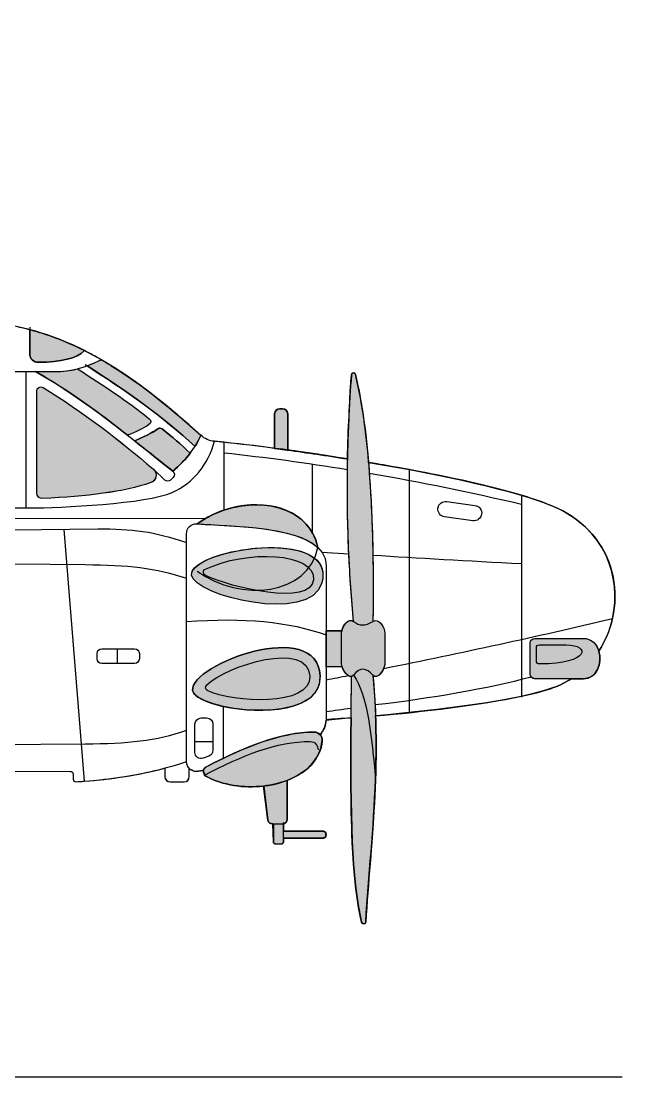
# Model space of a CAD drawing. Extents: x 65 to 351, y 42 to 244.
# Drawn here: x 162.96 to 183.95, y 191.51 to 227.94 of the extents above; entities that cross this region are included whole.
import ezdxf

# ---------------------------------------------------------------- set-up
doc = ezdxf.new("R2010")
doc.units = 0
doc.header["$MEASUREMENT"] = 0
doc.layers.add('4-VIEW', color=7, linetype='CONTINUOUS')
doc.layers.add('SOLIDS', color=7, linetype='CONTINUOUS')

msp = doc.modelspace()

# ---------------------------------------------------------------- hatches: boundary and pattern name
at = {"layer": 'SOLIDS'}
h = msp.add_hatch(color=255, dxfattribs=at)
edge = h.paths.add_edge_path()
edge.add_spline(control_points=[(163.261, 217.295), (163.261, 217.295), (163.261, 216.457), (163.261, 216.457), (163.261, 216.295), (163.394, 216.165), (163.556, 216.169), (164.324, 216.185), (164.901, 216.296), (165.148, 216.573), (164.708, 216.796), (164.254, 216.988), (163.786, 217.141), (163.613, 217.198), (163.438, 217.249), (163.261, 217.295)], knot_values=[0, 0, 0, 0, 1, 1, 1, 2, 2, 2, 3, 3, 3, 4, 4, 4, 5, 5, 5, 5], degree=3, periodic=1)
h = msp.add_hatch(color=255, dxfattribs=at)
edge = h.paths.add_edge_path()
edge.add_spline(control_points=[(165.239, 216.047), (166.637, 215.164), (167.839, 214.303), (168.969, 213.268), (169.047, 213.392), (169.114, 213.52), (169.17, 213.651), (168.207, 214.515), (167.184, 215.366), (166.077, 216.051), (165.963, 216.121), (165.848, 216.19), (165.732, 216.257), (165.556, 216.175), (165.396, 216.105), (165.239, 216.047)], knot_values=[0, 0, 0, 0, 1, 1, 1, 2, 2, 2, 3, 3, 3, 4, 4, 4, 5, 5, 5, 5], degree=3, periodic=1)
h = msp.add_hatch(color=255, dxfattribs=at)
edge = h.paths.add_edge_path()
edge.add_spline(control_points=[(163.462, 215.848), (164.66, 215.172), (165.651, 214.43), (166.638, 213.651), (166.919, 213.767), (167.173, 213.888), (167.378, 214.019), (167.452, 214.066), (167.457, 214.172), (167.388, 214.225), (166.595, 214.845), (165.816, 215.374), (164.91, 215.943), (164.664, 215.88), (164.408, 215.848), (164.098, 215.848), (164.098, 215.848), (163.462, 215.848), (163.462, 215.848)], knot_values=[0, 0, 0, 0, 1, 1, 1, 2, 2, 2, 3, 3, 3, 4, 4, 4, 5, 5, 5, 6, 6, 6, 6], degree=3, periodic=1)
h = msp.add_hatch(color=252, dxfattribs=at)
edge = h.paths.add_edge_path()
edge.add_spline(control_points=[(175.112, 207.23), (175.122, 208.057), (175.121, 208.816), (175.11, 209.515), (175.092, 210.592), (175.049, 211.527), (174.987, 212.348), (174.879, 213.776), (174.712, 214.86), (174.511, 215.753), (174.493, 215.834), (174.374, 215.825), (174.369, 215.742), (174.368, 215.741), (174.368, 215.741), (174.368, 215.74), (174.299, 214.673), (174.25, 213.588), (174.236, 212.473), (174.223, 211.528), (174.235, 210.561), (174.28, 209.565), (174.314, 208.805), (174.368, 208.027), (174.444, 207.23), (174.29, 207.36), (174.084, 207.115), (174.038, 206.898), (174.038, 206.898), (174.038, 206.896), (174.038, 206.896), (174.038, 206.896), (174.037, 206.896), (174.037, 206.896), (174.037, 206.896), (174.038, 206.896), (174.038, 206.896), (174.038, 206.896), (174.038, 206.897), (174.038, 206.897), (174.038, 206.897), (174.038, 206.897), (174.038, 206.897), (174.038, 206.897), (174.038, 206.898), (174.038, 206.898), (174.038, 206.898), (173.493, 206.898), (173.493, 206.898), (173.493, 206.898), (173.493, 206.763), (173.493, 206.763), (173.493, 206.763), (173.493, 205.664), (173.493, 205.664), (173.493, 205.664), (174.05, 205.664), (174.05, 205.664), (174.087, 205.546), (174.168, 205.422), (174.252, 205.36), (174.294, 205.329), (174.337, 205.314), (174.375, 205.322), (174.375, 205.322), (174.376, 205.322), (174.376, 205.322), (174.376, 205.322), (174.375, 205.321), (174.375, 205.321), (174.369, 204.825), (174.363, 204.354), (174.359, 203.906), (174.327, 200.454), (174.375, 198.387), (174.72, 196.846), (174.737, 196.765), (174.857, 196.775), (174.862, 196.857), (174.968, 198.517), (175.138, 200.122), (175.199, 201.789), (175.199, 201.791), (175.199, 201.794), (175.199, 201.796), (175.225, 202.505), (175.23, 203.225), (175.203, 203.966), (175.187, 204.427), (175.157, 204.895), (175.112, 205.37), (175.227, 205.24), (175.406, 205.414), (175.486, 205.605), (175.511, 205.667), (175.527, 205.729), (175.527, 205.785), (175.527, 205.785), (175.527, 206.815), (175.527, 206.815), (175.527, 207.043), (175.303, 207.355), (175.112, 207.23), (175.112, 207.23), (175.112, 207.23), (175.112, 207.23)], knot_values=[0, 0, 0, 0, 1, 1, 1, 2, 2, 2, 3, 3, 3, 4, 4, 4, 5, 5, 5, 6, 6, 6, 7, 7, 7, 8, 8, 8, 9, 9, 9, 10, 10, 10, 11, 11, 11, 12, 12, 12, 13, 13, 13, 14, 14, 14, 15, 15, 15, 16, 16, 16, 17, 17, 17, 18, 18, 18, 19, 19, 19, 20, 20, 20, 21, 21, 21, 22, 22, 22, 23, 23, 23, 24, 24, 24, 25, 25, 25, 26, 26, 26, 27, 27, 27, 28, 28, 28, 29, 29, 29, 30, 30, 30, 31, 31, 31, 32, 32, 32, 33, 33, 33, 34, 34, 34, 35, 35, 35, 35], degree=3, periodic=1)
edge = h.paths.add_edge_path()
edge.add_spline(control_points=[(173.095, 209.415), (172.082, 210.21), (168.788, 209.552), (168.847, 208.829), (168.905, 208.125), (172.961, 207.111), (173.349, 208.561), (173.452, 208.944), (173.341, 209.222), (173.095, 209.415), (173.095, 209.415), (173.095, 209.415), (173.095, 209.415)], knot_values=[0, 0, 0, 0, 1, 1, 1, 2, 2, 2, 3, 3, 3, 4, 4, 4, 4], degree=3, periodic=1)
edge = h.paths.add_edge_path()
edge.add_spline(control_points=[(171.717, 213.199), (171.717, 213.199), (171.717, 214.389), (171.717, 214.389), (171.717, 214.489), (171.798, 214.57), (171.897, 214.57), (171.897, 214.57), (171.988, 214.57), (171.988, 214.57), (172.087, 214.57), (172.169, 214.489), (172.169, 214.389), (172.169, 214.389), (172.169, 213.144), (172.169, 213.144), (172.838, 213.053), (173.501, 212.952), (174.225, 212.835), (173.517, 212.948), (172.821, 213.049), (172.169, 213.138), (172.169, 213.138), (172.161, 213.139), (172.161, 213.139), (172.161, 213.139), (172.154, 213.14), (172.154, 213.14), (172.154, 213.14), (171.752, 213.195), (171.752, 213.195), (171.752, 213.195), (171.745, 213.195), (171.745, 213.195), (171.745, 213.195), (171.731, 213.197), (171.731, 213.197), (171.731, 213.197), (171.724, 213.198), (171.724, 213.198), (171.724, 213.198), (171.717, 213.199), (171.717, 213.199), (171.717, 213.199), (171.717, 213.199), (171.717, 213.199)], knot_values=[0, 0, 0, 0, 1, 1, 1, 2, 2, 2, 3, 3, 3, 4, 4, 4, 5, 5, 5, 6, 6, 6, 7, 7, 7, 8, 8, 8, 9, 9, 9, 10, 10, 10, 11, 11, 11, 12, 12, 12, 13, 13, 13, 14, 14, 14, 15, 15, 15, 15], degree=3, periodic=1)
edge = h.paths.add_edge_path()
edge.add_spline(control_points=[(170.209, 213.383), (170.208, 213.383), (170.206, 213.383), (170.205, 213.383), (170.206, 213.383), (170.208, 213.383), (170.209, 213.383), (170.209, 213.383), (170.209, 213.383), (170.209, 213.383)], knot_values=[0, 0, 0, 0, 1, 1, 1, 2, 2, 2, 3, 3, 3, 3], degree=3, periodic=1)
edge = h.paths.add_edge_path()
edge.add_spline(control_points=[(169.32, 201.941), (169.32, 201.941), (169.345, 201.885), (169.345, 201.885), (169.929, 201.573), (170.658, 201.469), (171.334, 201.548), (171.621, 201.581), (171.898, 201.647), (172.15, 201.744), (172.816, 202), (173.311, 202.47), (173.358, 203.118), (173.364, 203.194), (173.337, 203.265), (173.29, 203.318), (173.241, 203.373), (173.17, 203.407), (173.089, 203.408), (172.107, 203.412), (171.04, 203.04), (169.938, 202.504), (169.742, 202.409), (169.545, 202.309), (169.347, 202.204), (169.297, 202.178), (169.266, 202.134), (169.255, 202.085), (169.255, 202.085), (169.32, 201.941), (169.32, 201.941), (169.32, 201.941), (169.32, 201.941), (169.32, 201.941)], knot_values=[0, 0, 0, 0, 1, 1, 1, 2, 2, 2, 3, 3, 3, 4, 4, 4, 5, 5, 5, 6, 6, 6, 7, 7, 7, 8, 8, 8, 9, 9, 9, 10, 10, 10, 11, 11, 11, 11], degree=3, periodic=1)
edge = h.paths.add_edge_path()
edge.add_spline(control_points=[(173.291, 205.35), (173.344, 204.107), (171.259, 204.007), (169.938, 204.295), (169.342, 204.425), (168.901, 204.635), (168.883, 204.853), (168.809, 205.752), (173.202, 207.38), (173.291, 205.35), (173.291, 205.35), (173.291, 205.35), (173.291, 205.35)], knot_values=[0, 0, 0, 0, 1, 1, 1, 2, 2, 2, 3, 3, 3, 4, 4, 4, 4], degree=3, periodic=1)
edge = h.paths.add_edge_path()
edge.add_spline(control_points=[(173.029, 210.279), (173.111, 210.13), (173.172, 209.964), (173.208, 209.78), (172.421, 210.508), (170.2, 210.52), (169.037, 210.595), (169.131, 210.662), (169.227, 210.724), (169.326, 210.781), (169.531, 210.9), (169.747, 210.996), (169.968, 211.07), (171.173, 211.475), (172.516, 211.215), (173.029, 210.279)], knot_values=[0, 0, 0, 0, 1, 1, 1, 2, 2, 2, 3, 3, 3, 4, 4, 4, 5, 5, 5, 5], degree=3, periodic=1)
h = msp.add_hatch(color=255, dxfattribs=at)
edge = h.paths.add_edge_path()
edge.add_spline(control_points=[(163.5, 215.176), (163.5, 215.176), (163.5, 211.664), (163.5, 211.664), (163.5, 211.55), (163.595, 211.46), (163.71, 211.466), (165.239, 211.551), (166.505, 211.685), (167.443, 212.018), (167.633, 212.085), (167.684, 212.326), (167.545, 212.464), (167.545, 212.464), (167.54, 212.468), (167.54, 212.468), (167.537, 212.471), (167.533, 212.475), (167.53, 212.478), (166.349, 213.499), (165.096, 214.454), (163.72, 215.299), (163.623, 215.358), (163.5, 215.289), (163.5, 215.176)], knot_values=[0, 0, 0, 0, 1, 1, 1, 2, 2, 2, 3, 3, 3, 4, 4, 4, 5, 5, 5, 6, 6, 6, 7, 7, 7, 8, 8, 8, 8], degree=3, periodic=1)
h = msp.add_hatch(color=255, dxfattribs=at)
edge = h.paths.add_edge_path()
edge.add_spline(control_points=[(167.688, 213.874), (167.472, 213.725), (167.193, 213.589), (166.88, 213.46), (167.312, 213.117), (167.747, 212.768), (168.201, 212.415), (168.436, 212.611), (168.638, 212.818), (168.805, 213.035), (168.45, 213.36), (168.209, 213.573), (167.839, 213.869), (167.795, 213.904), (167.735, 213.906), (167.688, 213.874)], knot_values=[0, 0, 0, 0, 1, 1, 1, 2, 2, 2, 3, 3, 3, 4, 4, 4, 5, 5, 5, 5], degree=3, periodic=1)
h = msp.add_hatch(color=252, dxfattribs=at)
edge = h.paths.add_edge_path()
edge.add_spline(control_points=[(180.706, 206.643), (180.617, 206.643), (180.544, 206.57), (180.544, 206.48), (180.544, 206.48), (180.544, 205.413), (180.544, 205.413), (180.544, 205.376), (180.555, 205.343), (180.576, 205.316), (180.605, 205.276), (180.653, 205.25), (180.706, 205.25), (180.706, 205.25), (181.96, 205.25), (181.96, 205.25), (181.96, 205.25), (182.159, 205.25), (182.159, 205.25), (182.217, 205.25), (182.289, 205.25), (182.379, 205.25), (182.856, 205.25), (183.034, 205.795), (182.914, 206.203), (182.843, 206.448), (182.664, 206.643), (182.379, 206.643), (182.379, 206.643), (180.706, 206.643), (180.706, 206.643)], knot_values=[0, 0, 0, 0, 1, 1, 1, 2, 2, 2, 3, 3, 3, 4, 4, 4, 5, 5, 5, 6, 6, 6, 7, 7, 7, 8, 8, 8, 9, 9, 9, 10, 10, 10, 10], degree=3, periodic=1)
h = msp.add_hatch(color=252, dxfattribs=at)
edge = h.paths.add_edge_path()
edge.add_spline(control_points=[(171.334, 201.548), (171.334, 201.548), (171.486, 200.372), (171.486, 200.372), (171.486, 200.371), (171.486, 200.37), (171.486, 200.369), (171.486, 200.368), (171.486, 200.367), (171.487, 200.366), (171.493, 200.324), (171.518, 200.288), (171.553, 200.266), (171.583, 200.251), (171.621, 200.246), (171.657, 200.245), (171.657, 200.245), (171.675, 199.621), (171.675, 199.621), (171.676, 199.581), (171.707, 199.548), (171.747, 199.548), (172.044, 199.548), (172.023, 199.519), (172.023, 199.753), (172.023, 199.753), (173.415, 199.753), (173.415, 199.753), (173.518, 199.753), (173.518, 199.987), (173.416, 199.987), (173.416, 199.987), (172.023, 199.987), (172.023, 199.987), (172.023, 199.987), (172.023, 200.246), (172.023, 200.246), (172.095, 200.255), (172.15, 200.316), (172.15, 200.389), (172.15, 200.389), (172.15, 201.744), (172.15, 201.744), (171.914, 201.654), (171.658, 201.59), (171.392, 201.555), (171.373, 201.552), (171.354, 201.55), (171.334, 201.548)], knot_values=[0, 0, 0, 0, 1, 1, 1, 2, 2, 2, 3, 3, 3, 4, 4, 4, 5, 5, 5, 6, 6, 6, 7, 7, 7, 8, 8, 8, 9, 9, 9, 10, 10, 10, 11, 11, 11, 12, 12, 12, 13, 13, 13, 14, 14, 14, 15, 15, 15, 16, 16, 16, 16], degree=3, periodic=1)

# ---------------------------------------------------------------- linework, layer by layer
at = {"layer": '4-VIEW', "color": 7}
for points in [[(163.128, 215.848), (163.128, 211.147)], [(169.968, 213.409), (169.968, 211.063)], [(173.029, 210.28), (173.029, 212.654)], [(176.368, 212.467), (176.368, 204.114)], [(180.241, 211.582), (180.241, 204.613)], [(134.855, 210.797), (169.326, 210.782)], [(164.436, 210.406), (165.139, 201.715)], [(173.347, 209.622), (174.28, 209.565)], [(174.038, 206.898), (173.493, 206.898)], [(166.282, 206.285), (166.282, 205.78)], [(174.05, 205.664), (173.493, 205.664)], [(169.938, 204.296), (169.938, 202.484)], [(168.964, 203.088), (169.584, 203.088)], [(77.783, 191.512), (183.724, 191.512)]]:
    msp.add_lwpolyline(points, dxfattribs=at)
for points, knots in [([(174.224, 212.835), (172.469, 213.114), (170.793, 213.328), (169.642, 213.443), (169.459, 213.461), (169.307, 213.528), (169.17, 213.651), (167.034, 215.567), (164.611, 217.408), (161.648, 217.538), (152, 217.959), (141.487, 217.977), (129.926, 217.507), (129.706, 217.499), (129.521, 217.395), (129.398, 217.212), (128.65, 216.096), (127.726, 215.173), (126.655, 214.412), (125.76, 213.776), (123.656, 213.793), (122.755, 214.385), (122.06, 214.841), (121.477, 215.367), (120.983, 215.93), (120.82, 216.117), (120.604, 216.213), (120.355, 216.206), (120.355, 216.206), (99.791, 215.698), (99.791, 215.698), (98.618, 215.669), (97.597, 216.097), (96.796, 216.954), (96.796, 216.954), (90.009, 224.212), (90.009, 224.212), (89.42, 224.842), (88.799, 225.327), (88.156, 225.671)], [0, 0, 0, 0, 1, 1, 1, 2, 2, 2, 3, 3, 3, 4, 4, 4, 5, 5, 5, 6, 6, 6, 7, 7, 7, 8, 8, 8, 9, 9, 9, 10, 10, 10, 11, 11, 11, 12, 12, 12, 13, 13, 13, 13]), ([(163.261, 217.379), (163.261, 217.379), (163.261, 216.457), (163.261, 216.457), (163.261, 216.295), (163.394, 216.165), (163.556, 216.169), (164.324, 216.185), (164.901, 216.297), (165.148, 216.573)], [0, 0, 0, 0, 1, 1, 1, 2, 2, 2, 3, 3, 3, 3]), ([(162.317, 215.848), (162.317, 215.848), (164.098, 215.848), (164.098, 215.848), (164.745, 215.848), (165.161, 215.991), (165.732, 216.257)], [0, 0, 0, 0, 1, 1, 1, 2, 2, 2, 2]), ([(163.462, 215.848), (165.282, 214.822), (166.622, 213.642), (168.201, 212.415), (168.27, 212.361), (168.276, 212.259), (168.214, 212.198), (168.214, 212.198), (168.121, 212.106), (168.121, 212.106), (168.066, 212.052), (167.976, 212.051), (167.92, 212.105), (167.92, 212.105), (167.54, 212.468), (167.54, 212.468)], [0, 0, 0, 0, 1, 1, 1, 2, 2, 2, 3, 3, 3, 4, 4, 4, 5, 5, 5, 5]), ([(164.91, 215.943), (165.816, 215.374), (166.595, 214.845), (167.388, 214.225), (167.457, 214.172), (167.451, 214.067), (167.378, 214.019), (167.173, 213.888), (166.919, 213.767), (166.638, 213.651)], [0, 0, 0, 0, 1, 1, 1, 2, 2, 2, 3, 3, 3, 3]), ([(174.444, 207.23), (174.15, 210.308), (174.196, 213.083), (174.368, 215.742), (174.374, 215.825), (174.493, 215.834), (174.511, 215.753), (174.901, 214.013), (175.167, 211.552), (175.112, 207.23)], [0, 0, 0, 0, 1, 1, 1, 2, 2, 2, 3, 3, 3, 3]), ([(167.529, 212.478), (166.349, 213.499), (165.096, 214.454), (163.72, 215.299), (163.623, 215.358), (163.5, 215.289), (163.5, 215.176), (163.5, 215.176), (163.5, 211.664), (163.5, 211.664), (163.5, 211.55), (163.595, 211.46), (163.709, 211.466), (165.239, 211.551), (166.505, 211.686), (167.443, 212.018), (167.639, 212.088), (167.687, 212.342), (167.529, 212.478), (167.529, 212.478), (167.529, 212.478), (167.529, 212.478)], [0, 0, 0, 0, 1, 1, 1, 2, 2, 2, 3, 3, 3, 4, 4, 4, 5, 5, 5, 6, 6, 6, 7, 7, 7, 7]), ([(171.717, 213.199), (171.717, 213.199), (171.717, 214.39), (171.717, 214.39), (171.717, 214.489), (171.798, 214.57), (171.897, 214.57), (171.897, 214.57), (171.988, 214.57), (171.988, 214.57), (172.087, 214.57), (172.168, 214.489), (172.168, 214.39), (172.168, 214.39), (172.168, 213.138), (172.168, 213.138)], [0, 0, 0, 0, 1, 1, 1, 2, 2, 2, 3, 3, 3, 4, 4, 4, 5, 5, 5, 5]), ([(168.805, 213.035), (168.449, 213.36), (168.209, 213.573), (167.839, 213.869), (167.794, 213.904), (167.735, 213.906), (167.688, 213.874), (167.472, 213.726), (167.193, 213.589), (166.879, 213.46)], [0, 0, 0, 0, 1, 1, 1, 2, 2, 2, 3, 3, 3, 3]), ([(158.529, 211.147), (158.529, 211.147), (163.292, 211.147), (163.292, 211.147), (164.284, 211.147), (167.313, 211.288), (168.183, 211.681), (168.9, 212.006), (169.424, 212.638), (169.642, 213.443)], [0, 0, 0, 0, 1, 1, 1, 2, 2, 2, 3, 3, 3, 3]), ([(174.963, 212.715), (177.484, 212.293), (180.042, 211.751), (181.354, 211.193), (183.594, 210.239), (183.953, 207.799), (182.914, 206.203)], [0, 0, 0, 0, 1, 1, 1, 2, 2, 2, 2]), ([(177.589, 210.834), (177.589, 210.834), (178.564, 210.702), (178.564, 210.702), (178.711, 210.682), (178.847, 210.785), (178.866, 210.932), (178.866, 210.932), (178.866, 210.932), (178.866, 210.932), (178.886, 211.078), (178.783, 211.214), (178.637, 211.234), (178.637, 211.234), (177.662, 211.367), (177.662, 211.367), (177.515, 211.387), (177.379, 211.283), (177.359, 211.137), (177.359, 211.137), (177.359, 211.137), (177.359, 211.137), (177.339, 210.99), (177.443, 210.854), (177.589, 210.834), (177.589, 210.834), (177.589, 210.834), (177.589, 210.834)], [0, 0, 0, 0, 1, 1, 1, 2, 2, 2, 3, 3, 3, 4, 4, 4, 5, 5, 5, 6, 6, 6, 7, 7, 7, 8, 8, 8, 9, 9, 9, 9]), ([(169.255, 202.085), (169.191, 202.076), (169.13, 202.066), (169.07, 202.057), (168.861, 202.023), (168.672, 202.182), (168.672, 202.395), (168.672, 202.395), (168.672, 210.253), (168.672, 210.253), (168.672, 210.453), (168.838, 210.608), (169.037, 210.595), (170.466, 210.502), (173.493, 210.507), (173.493, 209.158), (173.493, 209.158), (173.493, 203.837), (173.493, 203.837), (173.493, 203.642), (173.419, 203.47), (173.29, 203.318)], [0, 0, 0, 0, 1, 1, 1, 2, 2, 2, 3, 3, 3, 4, 4, 4, 5, 5, 5, 6, 6, 6, 7, 7, 7, 7]), ([(153.95, 210.284), (153.95, 210.284), (165.61, 210.42), (165.61, 210.42), (166.774, 210.433), (167.575, 210.332), (168.672, 209.948)], [0, 0, 0, 0, 1, 1, 1, 2, 2, 2, 2]), ([(168.847, 208.829), (168.905, 208.125), (172.96, 207.111), (173.349, 208.561), (173.876, 210.524), (168.773, 209.728), (168.847, 208.829), (168.847, 208.829), (168.847, 208.829), (168.847, 208.829)], [0, 0, 0, 0, 1, 1, 1, 2, 2, 2, 3, 3, 3, 3]), ([(169.334, 208.81), (170.194, 208.409), (172.976, 207.719), (173.056, 208.669), (173.136, 209.62), (170.731, 209.716), (169.3, 209.016), (169.22, 208.977), (169.253, 208.848), (169.334, 208.81), (169.334, 208.81), (169.334, 208.81), (169.334, 208.81)], [0, 0, 0, 0, 1, 1, 1, 2, 2, 2, 3, 3, 3, 4, 4, 4, 4]), ([(157.885, 209.256), (157.885, 209.256), (165.17, 209.187), (165.17, 209.187), (166.625, 209.177), (167.633, 209.085), (168.672, 208.716)], [0, 0, 0, 0, 1, 1, 1, 2, 2, 2, 2]), ([(168.883, 204.854), (168.942, 204.149), (173.369, 203.547), (173.29, 205.35), (173.202, 207.38), (168.809, 205.752), (168.883, 204.854), (168.883, 204.854), (168.883, 204.854), (168.883, 204.854)], [0, 0, 0, 0, 1, 1, 1, 2, 2, 2, 3, 3, 3, 3]), ([(174.444, 205.37), (174.666, 205.677), (174.889, 205.621), (175.112, 205.37), (175.263, 205.198), (175.526, 205.556), (175.526, 205.785), (175.526, 205.785), (175.526, 206.815), (175.526, 206.815), (175.526, 207.044), (175.302, 207.355), (175.112, 207.23), (174.864, 207.067), (174.64, 207.062), (174.444, 207.23), (174.27, 207.378), (174.029, 207.044), (174.029, 206.815), (174.029, 206.815), (174.029, 205.785), (174.029, 205.785), (174.029, 205.556), (174.31, 205.185), (174.444, 205.37), (174.444, 205.37), (174.444, 205.37), (174.444, 205.37)], [0, 0, 0, 0, 1, 1, 1, 2, 2, 2, 3, 3, 3, 4, 4, 4, 5, 5, 5, 6, 6, 6, 7, 7, 7, 8, 8, 8, 9, 9, 9, 9]), ([(169.406, 204.835), (170.267, 204.433), (172.977, 204.264), (172.93, 205.334), (172.876, 206.588), (170.073, 205.712), (169.372, 205.04), (169.308, 204.979), (169.325, 204.873), (169.406, 204.835), (169.406, 204.835), (169.406, 204.835), (169.406, 204.835)], [0, 0, 0, 0, 1, 1, 1, 2, 2, 2, 3, 3, 3, 4, 4, 4, 4]), ([(180.706, 205.25), (180.706, 205.25), (182.379, 205.25), (182.379, 205.25), (183.141, 205.25), (183.141, 206.643), (182.379, 206.643), (182.379, 206.643), (180.706, 206.643), (180.706, 206.643), (180.617, 206.643), (180.543, 206.57), (180.543, 206.481), (180.543, 206.481), (180.543, 205.413), (180.543, 205.413), (180.543, 205.323), (180.617, 205.25), (180.706, 205.25), (180.706, 205.25), (180.706, 205.25), (180.706, 205.25)], [0, 0, 0, 0, 1, 1, 1, 2, 2, 2, 3, 3, 3, 4, 4, 4, 5, 5, 5, 6, 6, 6, 7, 7, 7, 7]), ([(165.747, 205.78), (165.747, 205.78), (166.882, 205.78), (166.882, 205.78), (166.972, 205.78), (167.045, 205.853), (167.045, 205.942), (167.045, 205.942), (167.045, 206.123), (167.045, 206.123), (167.045, 206.212), (166.972, 206.285), (166.882, 206.285), (166.882, 206.285), (165.747, 206.285), (165.747, 206.285), (165.658, 206.285), (165.585, 206.212), (165.585, 206.123), (165.585, 206.123), (165.585, 205.942), (165.585, 205.942), (165.585, 205.853), (165.658, 205.78), (165.747, 205.78), (165.747, 205.78), (165.747, 205.78), (165.747, 205.78)], [0, 0, 0, 0, 1, 1, 1, 2, 2, 2, 3, 3, 3, 4, 4, 4, 5, 5, 5, 6, 6, 6, 7, 7, 7, 8, 8, 8, 9, 9, 9, 9]), ([(180.861, 205.763), (182.621, 205.763), (182.623, 206.419), (181.784, 206.419), (181.784, 206.419), (180.861, 206.419), (180.861, 206.419), (180.804, 206.419), (180.758, 206.378), (180.758, 206.328), (180.758, 206.328), (180.758, 205.854), (180.758, 205.854), (180.758, 205.804), (180.804, 205.763), (180.861, 205.763), (180.861, 205.763), (180.861, 205.763), (180.861, 205.763)], [0, 0, 0, 0, 1, 1, 1, 2, 2, 2, 3, 3, 3, 4, 4, 4, 5, 5, 5, 6, 6, 6, 6]), ([(175.112, 205.37), (175.405, 202.291), (175.035, 199.517), (174.862, 196.857), (174.857, 196.775), (174.737, 196.766), (174.719, 196.846), (174.33, 198.587), (174.32, 201), (174.375, 205.321)], [0, 0, 0, 0, 1, 1, 1, 2, 2, 2, 3, 3, 3, 3]), ([(181.96, 205.25), (181.773, 205.13), (181.57, 205.027), (181.351, 204.945), (180.15, 204.496), (177.307, 204.161), (175.211, 203.973)], [0, 0, 0, 0, 1, 1, 1, 2, 2, 2, 2]), ([(169.255, 202.508), (169.255, 202.508), (169.442, 202.577), (169.442, 202.577), (169.529, 202.609), (169.584, 202.688), (169.584, 202.781), (169.584, 202.781), (169.584, 203.682), (169.584, 203.682), (169.584, 203.801), (169.486, 203.898), (169.367, 203.898), (169.367, 203.898), (169.18, 203.898), (169.18, 203.898), (169.061, 203.898), (168.964, 203.801), (168.964, 203.682), (168.964, 203.682), (168.964, 202.711), (168.964, 202.711), (168.964, 202.638), (168.997, 202.576), (169.057, 202.534), (169.116, 202.492), (169.187, 202.483), (169.255, 202.508), (169.255, 202.508), (169.255, 202.508), (169.255, 202.508)], [0, 0, 0, 0, 1, 1, 1, 2, 2, 2, 3, 3, 3, 4, 4, 4, 5, 5, 5, 6, 6, 6, 7, 7, 7, 8, 8, 8, 9, 9, 9, 10, 10, 10, 10]), ([(155.938, 202.935), (155.938, 202.935), (165.17, 203.004), (165.17, 203.004), (166.625, 203.015), (167.633, 203.106), (168.672, 203.476)], [0, 0, 0, 0, 1, 1, 1, 2, 2, 2, 2]), ([(169.346, 202.204), (170.658, 202.896), (171.932, 203.413), (173.089, 203.408), (173.247, 203.407), (173.369, 203.275), (173.358, 203.118), (173.252, 201.646), (170.828, 201.091), (169.345, 201.885), (169.218, 201.953), (169.219, 202.137), (169.346, 202.204), (169.346, 202.204), (169.346, 202.204), (169.346, 202.204)], [0, 0, 0, 0, 1, 1, 1, 2, 2, 2, 3, 3, 3, 4, 4, 4, 5, 5, 5, 5]), ([(169.293, 201.927), (170.574, 202.595), (171.816, 203.089), (172.947, 203.085), (173.105, 203.084), (173.228, 202.952), (173.216, 202.795)], [0, 0, 0, 0, 1, 1, 1, 2, 2, 2, 2]), ([(155.863, 201.878), (155.863, 201.878), (156.888, 201.878), (156.888, 201.878), (156.93, 201.878), (156.964, 201.905), (156.975, 201.945), (156.975, 201.945), (156.996, 202.021), (156.996, 202.021), (157.006, 202.061), (157.042, 202.088), (157.083, 202.088), (157.083, 202.088), (160.745, 202.071), (160.745, 202.071), (160.805, 202.071), (160.854, 202.119), (160.854, 202.18), (160.854, 202.18), (160.853, 202.417), (160.853, 202.417), (160.853, 202.477), (160.901, 202.525), (160.962, 202.525), (160.962, 202.525), (161.921, 202.521), (161.921, 202.521), (161.98, 202.521), (162.028, 202.473), (162.028, 202.414), (162.028, 202.414), (162.029, 202.173), (162.029, 202.173), (162.03, 202.113), (162.078, 202.065), (162.137, 202.065), (162.137, 202.065), (164.67, 202.053), (164.67, 202.053), (164.72, 202.053), (164.76, 202.012), (164.76, 201.962), (164.76, 201.962), (164.759, 201.787), (164.759, 201.787), (164.759, 201.734), (164.802, 201.693), (164.855, 201.696), (166.13, 201.772), (167.475, 201.979), (168.672, 202.395)], [0, 0, 0, 0, 1, 1, 1, 2, 2, 2, 3, 3, 3, 4, 4, 4, 5, 5, 5, 6, 6, 6, 7, 7, 7, 8, 8, 8, 9, 9, 9, 10, 10, 10, 11, 11, 11, 12, 12, 12, 13, 13, 13, 14, 14, 14, 15, 15, 15, 16, 16, 16, 17, 17, 17, 17]), ([(167.925, 202.166), (167.925, 202.166), (167.925, 201.873), (167.925, 201.873), (167.925, 201.773), (168.006, 201.692), (168.106, 201.692), (168.106, 201.692), (168.591, 201.692), (168.591, 201.692), (168.69, 201.692), (168.771, 201.773), (168.771, 201.873), (168.771, 201.873), (168.771, 202.177), (168.771, 202.177)], [0, 0, 0, 0, 1, 1, 1, 2, 2, 2, 3, 3, 3, 4, 4, 4, 5, 5, 5, 5]), ([(171.341, 201.549), (171.341, 201.549), (171.485, 200.372), (171.485, 200.372), (171.494, 200.299), (171.556, 200.245), (171.629, 200.245), (171.629, 200.245), (172.005, 200.245), (172.005, 200.245), (172.085, 200.245), (172.15, 200.31), (172.15, 200.389), (172.15, 200.389), (172.15, 201.722), (172.15, 201.722)], [0, 0, 0, 0, 1, 1, 1, 2, 2, 2, 3, 3, 3, 4, 4, 4, 5, 5, 5, 5]), ([(171.675, 200.245), (171.675, 200.245), (171.675, 199.621), (171.675, 199.621), (171.675, 199.581), (171.707, 199.549), (171.747, 199.549), (171.747, 199.549), (171.951, 199.549), (171.951, 199.549), (171.991, 199.549), (172.023, 199.581), (172.023, 199.621), (172.023, 199.621), (172.023, 200.293), (172.023, 200.293)], [0, 0, 0, 0, 1, 1, 1, 2, 2, 2, 3, 3, 3, 4, 4, 4, 5, 5, 5, 5]), ([(172.023, 199.987), (172.023, 199.987), (173.415, 199.987), (173.415, 199.987), (173.455, 199.987), (173.488, 199.955), (173.488, 199.915), (173.488, 199.915), (173.488, 199.826), (173.488, 199.826), (173.488, 199.786), (173.455, 199.754), (173.415, 199.754), (173.415, 199.754), (172.023, 199.754), (172.023, 199.754)], [0, 0, 0, 0, 1, 1, 1, 2, 2, 2, 3, 3, 3, 4, 4, 4, 5, 5, 5, 5])]:
    msp.add_open_spline(points, degree=3, knots=knots, dxfattribs=at)
for points in [[(165.169, 216.091), (166.597, 215.192), (167.82, 214.32), (168.969, 213.269)], [(168.201, 212.415), (168.648, 212.789), (168.978, 213.199), (169.17, 213.651)], [(169.968, 213.048), (171.411, 212.893), (172.833, 212.7), (174.236, 212.473)], [(174.987, 212.348), (176.768, 212.042), (178.518, 211.682), (180.241, 211.274)], [(169.037, 210.595), (170.554, 211.688), (172.886, 211.428), (173.208, 209.78)], [(169.037, 208.965), (170.554, 207.872), (172.886, 208.132), (173.208, 209.78)], [(175.11, 209.515), (176.63, 209.423), (178.406, 209.318), (180.241, 209.223)], [(168.672, 207.221), (170.638, 207.375), (172.239, 207.218), (173.493, 206.763)], [(175.486, 205.606), (178.174, 206.146), (180.757, 206.707), (183.385, 207.324)], [(173.493, 205.212), (173.748, 205.262), (174.003, 205.311), (174.258, 205.361)], [(174.444, 205.37), (174.926, 204.669), (175.076, 203.257), (175.199, 201.789)], [(175.193, 204.358), (177.094, 204.574), (179.091, 204.928), (180.576, 205.316)], [(173.493, 204.12), (173.776, 204.157), (174.065, 204.196), (174.357, 204.237)], [(174.349, 203.9), (174.024, 203.874), (173.735, 203.854), (173.493, 203.837)]]:
    msp.add_open_spline(points, degree=3, dxfattribs=at)
at = {"layer": 'SOLIDS'}
for points, knots in [([(122.049, 219.231), (123.462, 220.879), (126.416, 220.877), (127.831, 219.231), (127.899, 219.152), (127.963, 219.069), (128.024, 218.983), (128.024, 218.983), (127.932, 218.983), (127.932, 218.983), (127.905, 218.983), (127.881, 218.969), (127.868, 218.945), (127.855, 218.92), (127.857, 218.893), (127.872, 218.87), (128.267, 218.291), (128.462, 217.587), (128.462, 216.827), (128.462, 216.827), (128.459, 216.462), (128.459, 216.462), (128.584, 216.621), (128.703, 216.789), (128.818, 216.967), (128.937, 217.151), (129.216, 217.253), (129.435, 217.262), (129.557, 217.414), (129.727, 217.499), (129.926, 217.507), (129.974, 217.509), (130.022, 217.511), (130.07, 217.513), (139.005, 217.873), (147.313, 217.942), (155.079, 217.758), (155.079, 217.758), (155.148, 226.702), (155.148, 226.702), (155.149, 226.812), (155.311, 226.824), (155.327, 226.715), (155.64, 224.639), (155.9, 221.171), (156.146, 217.731), (156.273, 217.727), (156.399, 217.724), (156.526, 217.721), (157.417, 217.696), (158.301, 217.667), (159.178, 217.636), (159.264, 217.633), (159.35, 217.629), (159.437, 217.626), (160.179, 217.599), (160.916, 217.569), (161.648, 217.537), (162.039, 217.52), (162.421, 217.474), (162.795, 217.4), (162.952, 217.37), (163.107, 217.334), (163.261, 217.295), (163.917, 217.125), (164.545, 216.878), (165.148, 216.573), (165.345, 216.474), (165.54, 216.368), (165.732, 216.257), (166.97, 215.542), (168.106, 214.606), (169.17, 213.651), (169.307, 213.528), (169.459, 213.461), (169.642, 213.442), (169.746, 213.432), (169.855, 213.421), (169.968, 213.409), (169.968, 213.409), (170.209, 213.383), (170.209, 213.383), (171.652, 213.227), (172.822, 213.062), (174.225, 212.835), (174.239, 213.952), (174.299, 214.675), (174.369, 215.742), (174.374, 215.825), (174.493, 215.834), (174.511, 215.753), (174.712, 214.86), (174.855, 214.143), (174.964, 212.715), (175.426, 212.635), (175.522, 212.625), (175.98, 212.538), (175.98, 212.538), (176.368, 212.467), (176.368, 212.467), (177.81, 212.199), (179.184, 211.897), (180.241, 211.582), (180.67, 211.454), (181.046, 211.324), (181.354, 211.193), (183.113, 210.443), (183.712, 208.777), (183.385, 207.324), (183.296, 206.927), (183.137, 206.546), (182.915, 206.203), (183.034, 205.795), (182.856, 205.25), (182.379, 205.25), (182.379, 205.25), (181.96, 205.25), (181.96, 205.25), (181.773, 205.13), (181.57, 205.027), (181.351, 204.945), (181.068, 204.839), (180.686, 204.738), (180.241, 204.644), (178.833, 204.345), (176.791, 204.11), (175.203, 203.966), (175.23, 203.224), (175.225, 202.499), (175.2, 201.789), (175.139, 200.077), (174.965, 198.446), (174.862, 196.857), (174.857, 196.775), (174.737, 196.765), (174.72, 196.846), (174.375, 198.387), (174.327, 200.454), (174.359, 203.906), (174.097, 203.883), (173.738, 203.847), (173.493, 203.826), (173.49, 203.636), (173.417, 203.467), (173.29, 203.318), (173.337, 203.265), (173.364, 203.194), (173.358, 203.118), (173.311, 202.47), (172.816, 202), (172.15, 201.744), (172.15, 201.744), (172.15, 200.389), (172.15, 200.389), (172.15, 200.316), (172.095, 200.255), (172.023, 200.246), (172.023, 200.246), (172.023, 199.987), (172.023, 199.987), (172.023, 199.987), (173.416, 199.987), (173.416, 199.987), (173.455, 199.987), (173.488, 199.955), (173.488, 199.915), (173.488, 199.915), (173.488, 199.826), (173.488, 199.826), (173.488, 199.786), (173.455, 199.753), (173.415, 199.753), (173.415, 199.753), (172.023, 199.753), (172.023, 199.753), (172.023, 199.753), (172.023, 199.621), (172.023, 199.621), (172.023, 199.581), (171.991, 199.548), (171.951, 199.548), (171.951, 199.548), (171.747, 199.548), (171.747, 199.548), (171.707, 199.548), (171.675, 199.581), (171.675, 199.621), (171.675, 199.621), (171.675, 200.245), (171.675, 200.245), (171.675, 200.245), (171.629, 200.245), (171.629, 200.245), (171.556, 200.245), (171.494, 200.299), (171.486, 200.372), (171.486, 200.372), (171.334, 201.548), (171.334, 201.548), (170.658, 201.469), (169.929, 201.573), (169.345, 201.885), (169.325, 201.896), (169.307, 201.91), (169.293, 201.927), (169.255, 201.971), (169.243, 202.031), (169.255, 202.085), (169.255, 202.085), (169.071, 202.057), (169.071, 202.057), (168.955, 202.038), (168.846, 202.078), (168.771, 202.153), (168.771, 202.153), (168.771, 201.872), (168.771, 201.872), (168.771, 201.773), (168.69, 201.692), (168.591, 201.692), (168.591, 201.692), (168.106, 201.692), (168.106, 201.692), (168.006, 201.692), (167.925, 201.773), (167.925, 201.872), (167.925, 201.872), (167.925, 202.166), (167.925, 202.166), (167.023, 201.924), (166.067, 201.784), (165.139, 201.715), (165.044, 201.708), (164.949, 201.702), (164.855, 201.696), (164.803, 201.693), (164.759, 201.734), (164.759, 201.787), (164.759, 201.787), (164.76, 201.962), (164.76, 201.962), (164.76, 202.012), (164.72, 202.052), (164.67, 202.053), (164.67, 202.053), (162.137, 202.065), (162.137, 202.065), (162.078, 202.065), (162.03, 202.113), (162.03, 202.173), (162.03, 202.173), (162.028, 202.414), (162.028, 202.414), (162.028, 202.473), (161.98, 202.521), (161.921, 202.521), (161.921, 202.521), (160.962, 202.525), (160.962, 202.525), (160.901, 202.525), (160.853, 202.477), (160.853, 202.417), (160.853, 202.417), (160.854, 202.18), (160.854, 202.18), (160.854, 202.119), (160.805, 202.071), (160.745, 202.071), (160.745, 202.071), (158.53, 202.082), (158.53, 202.082), (158.53, 202.082), (158.577, 201.443), (158.577, 201.443), (158.577, 201.443), (158.621, 201.444), (158.621, 201.444), (158.689, 201.446), (158.746, 201.393), (158.749, 201.325), (158.749, 201.325), (158.752, 201.229), (158.752, 201.229), (158.754, 201.161), (158.701, 201.104), (158.633, 201.101), (158.633, 201.101), (158.602, 201.1), (158.602, 201.1), (158.602, 201.1), (158.674, 200.139), (158.674, 200.139), (158.674, 200.139), (158.739, 200.141), (158.739, 200.141), (158.807, 200.143), (158.864, 200.09), (158.866, 200.022), (158.866, 200.022), (158.869, 199.925), (158.869, 199.925), (158.872, 199.858), (158.818, 199.801), (158.75, 199.798), (158.75, 199.798), (158.699, 199.797), (158.699, 199.797), (158.699, 199.797), (158.77, 198.838), (158.77, 198.838), (160.466, 198.755), (161.816, 197.353), (161.816, 195.637), (161.816, 193.866), (160.381, 192.432), (158.611, 192.432), (156.841, 192.432), (155.406, 193.866), (155.406, 195.637), (155.406, 195.957), (155.499, 196.404), (155.601, 196.742), (154.931, 197.093), (154.287, 197.452), (153.664, 197.824), (153.549, 197.892), (153.434, 197.962), (153.32, 198.032), (152.294, 198.659), (151.325, 199.321), (150.39, 200.035), (149.144, 200.986), (147.998, 202.006), (146.891, 203.097), (132.679, 203.096), (109.905, 204.419), (94.99, 205.75), (92.867, 205.939), (90.904, 206.129), (89.147, 206.315), (89.147, 206.315), (88.902, 206.069), (88.902, 206.069), (88.878, 206.046), (88.851, 206.031), (88.821, 206.025), (88.821, 206.025), (88.189, 205.357), (88.189, 205.357), (88.334, 205.161), (88.42, 204.918), (88.42, 204.655), (88.42, 204.005), (87.892, 203.477), (87.242, 203.477), (86.591, 203.477), (86.064, 204.005), (86.064, 204.655), (86.064, 205.306), (86.591, 205.833), (87.242, 205.833), (87.489, 205.833), (87.718, 205.757), (87.907, 205.628), (87.907, 205.628), (88.289, 206.03), (88.289, 206.03), (88.224, 206.051), (88.177, 206.112), (88.177, 206.184), (88.177, 206.184), (88.177, 206.419), (88.177, 206.419), (83.495, 206.933), (80.49, 207.414), (80.192, 207.778), (79.609, 207.809), (79.261, 207.854), (79.257, 207.911), (79.257, 207.912), (79.257, 207.913), (79.258, 207.914), (79.258, 207.914), (78.058, 207.876), (78.058, 207.876), (77.849, 207.869), (77.703, 208.078), (77.781, 208.272), (77.781, 208.272), (78.129, 209.136), (78.129, 209.136), (78.153, 209.195), (78.192, 209.242), (78.242, 209.273), (77.648, 212.656), (77.433, 215.701), (77.848, 218.287), (78.004, 219.26), (78.249, 220.168), (78.598, 221.004), (79.009, 221.995), (79.565, 222.886), (80.286, 223.666), (80.805, 224.227), (81.41, 224.732), (82.109, 225.175), (83.276, 225.915), (84.455, 226.302), (85.602, 226.313), (86.074, 226.317), (86.542, 226.258), (87.001, 226.133), (87.02, 226.142), (87.041, 226.147), (87.063, 226.147), (87.063, 226.147), (87.475, 226.147), (87.475, 226.147), (87.541, 226.147), (87.597, 226.19), (87.614, 226.254), (87.614, 226.254), (87.678, 226.491), (87.678, 226.491), (87.695, 226.555), (87.751, 226.598), (87.817, 226.598), (87.817, 226.598), (87.862, 226.598), (87.862, 226.598), (87.862, 226.598), (87.959, 227.734), (87.959, 227.734), (87.976, 227.944), (88.297, 227.926), (88.291, 227.716), (88.291, 227.716), (88.256, 226.542), (88.256, 226.542), (88.285, 226.505), (88.293, 226.461), (88.281, 226.417), (88.281, 226.417), (88.264, 226.354), (88.264, 226.354), (88.253, 226.309), (88.261, 226.266), (88.289, 226.229), (88.318, 226.192), (88.358, 226.172), (88.404, 226.172), (88.404, 226.172), (93.434, 226.172), (93.434, 226.172), (93.533, 226.172), (93.614, 226.091), (93.614, 225.992), (93.614, 225.992), (93.614, 225.955), (93.614, 225.955), (93.614, 225.856), (93.533, 225.775), (93.434, 225.775), (93.434, 225.775), (88.294, 225.775), (88.294, 225.775), (88.23, 225.775), (88.174, 225.733), (88.156, 225.671), (88.799, 225.327), (89.42, 224.842), (90.009, 224.212), (90.009, 224.212), (91.086, 223.061), (91.086, 223.061), (91.086, 223.061), (95.55, 218.287), (95.55, 218.287), (95.55, 218.287), (96.794, 216.956), (96.794, 216.956), (96.794, 216.956), (96.796, 216.954), (96.796, 216.954), (97.509, 216.191), (98.396, 215.768), (99.41, 215.705), (99.535, 215.697), (99.662, 215.695), (99.791, 215.698), (99.791, 215.698), (120.232, 216.203), (120.232, 216.203), (120.232, 216.203), (120.355, 216.206), (120.355, 216.206), (120.53, 216.211), (120.688, 216.165), (120.823, 216.073), (121.028, 216.116), (121.23, 216.063), (121.262, 216.023), (121.262, 216.023), (121.262, 216.374), (121.262, 216.374), (121.262, 216.374), (121.262, 216.622), (121.262, 216.622), (121.262, 216.622), (121.262, 216.96), (121.262, 216.96), (121.262, 217.135), (121.272, 217.303), (121.292, 217.464), (121.292, 217.464), (119.324, 218.748), (119.324, 218.748), (119.302, 218.761), (119.289, 218.781), (119.284, 218.806), (119.279, 218.83), (119.284, 218.853), (119.298, 218.874), (119.298, 218.874), (119.327, 218.916), (119.327, 218.916), (119.354, 218.956), (119.409, 218.967), (119.45, 218.941), (119.45, 218.941), (121.336, 217.744), (121.336, 217.744), (121.348, 217.805), (121.362, 217.865), (121.377, 217.923), (121.377, 217.923), (118.856, 219.543), (118.856, 219.543), (118.775, 219.594), (118.899, 219.839), (118.997, 219.777), (118.997, 219.777), (121.47, 218.229), (121.47, 218.229), (121.568, 218.506), (121.699, 218.758), (121.856, 218.983), (121.917, 219.07), (121.981, 219.152), (122.049, 219.231), (122.049, 219.231), (122.049, 219.231), (122.049, 219.231)], [0, 0, 0, 0, 1, 1, 1, 2, 2, 2, 3, 3, 3, 4, 4, 4, 5, 5, 5, 6, 6, 6, 7, 7, 7, 8, 8, 8, 9, 9, 9, 10, 10, 10, 11, 11, 11, 12, 12, 12, 13, 13, 13, 14, 14, 14, 15, 15, 15, 16, 16, 16, 17, 17, 17, 18, 18, 18, 19, 19, 19, 20, 20, 20, 21, 21, 21, 22, 22, 22, 23, 23, 23, 24, 24, 24, 25, 25, 25, 26, 26, 26, 27, 27, 27, 28, 28, 28, 29, 29, 29, 30, 30, 30, 31, 31, 31, 32, 32, 32, 33, 33, 33, 34, 34, 34, 35, 35, 35, 36, 36, 36, 37, 37, 37, 38, 38, 38, 39, 39, 39, 40, 40, 40, 41, 41, 41, 42, 42, 42, 43, 43, 43, 44, 44, 44, 45, 45, 45, 46, 46, 46, 47, 47, 47, 48, 48, 48, 49, 49, 49, 50, 50, 50, 51, 51, 51, 52, 52, 52, 53, 53, 53, 54, 54, 54, 55, 55, 55, 56, 56, 56, 57, 57, 57, 58, 58, 58, 59, 59, 59, 60, 60, 60, 61, 61, 61, 62, 62, 62, 63, 63, 63, 64, 64, 64, 65, 65, 65, 66, 66, 66, 67, 67, 67, 68, 68, 68, 69, 69, 69, 70, 70, 70, 71, 71, 71, 72, 72, 72, 73, 73, 73, 74, 74, 74, 75, 75, 75, 76, 76, 76, 77, 77, 77, 78, 78, 78, 79, 79, 79, 80, 80, 80, 81, 81, 81, 82, 82, 82, 83, 83, 83, 84, 84, 84, 85, 85, 85, 86, 86, 86, 87, 87, 87, 88, 88, 88, 89, 89, 89, 90, 90, 90, 91, 91, 91, 92, 92, 92, 93, 93, 93, 94, 94, 94, 95, 95, 95, 96, 96, 96, 97, 97, 97, 98, 98, 98, 99, 99, 99, 100, 100, 100, 101, 101, 101, 102, 102, 102, 103, 103, 103, 104, 104, 104, 105, 105, 105, 106, 106, 106, 107, 107, 107, 108, 108, 108, 109, 109, 109, 110, 110, 110, 111, 111, 111, 112, 112, 112, 113, 113, 113, 114, 114, 114, 115, 115, 115, 116, 116, 116, 117, 117, 117, 118, 118, 118, 119, 119, 119, 120, 120, 120, 121, 121, 121, 122, 122, 122, 123, 123, 123, 124, 124, 124, 125, 125, 125, 126, 126, 126, 127, 127, 127, 128, 128, 128, 129, 129, 129, 130, 130, 130, 131, 131, 131, 132, 132, 132, 133, 133, 133, 134, 134, 134, 135, 135, 135, 136, 136, 136, 137, 137, 137, 138, 138, 138, 139, 139, 139, 140, 140, 140, 141, 141, 141, 142, 142, 142, 143, 143, 143, 144, 144, 144, 145, 145, 145, 146, 146, 146, 147, 147, 147, 148, 148, 148, 149, 149, 149, 150, 150, 150, 151, 151, 151, 152, 152, 152, 153, 153, 153, 154, 154, 154, 155, 155, 155, 156, 156, 156, 157, 157, 157, 158, 158, 158, 159, 159, 159, 160, 160, 160, 161, 161, 161, 162, 162, 162, 163, 163, 163, 164, 164, 164, 165, 165, 165, 166, 166, 166, 167, 167, 167, 168, 168, 168, 169, 169, 169, 170, 170, 170, 171, 171, 171, 172, 172, 172, 173, 173, 173, 174, 174, 174, 175, 175, 175, 176, 176, 176, 177, 177, 177, 178, 178, 178, 179, 179, 179, 180, 180, 180, 181, 181, 181, 182, 182, 182, 183, 183, 183, 184, 184, 184, 184]), ([(163.261, 217.295), (163.261, 217.295), (163.261, 216.457), (163.261, 216.457), (163.261, 216.295), (163.394, 216.165), (163.556, 216.169), (164.324, 216.185), (164.901, 216.296), (165.148, 216.573), (164.708, 216.796), (164.254, 216.988), (163.786, 217.141), (163.613, 217.198), (163.438, 217.249), (163.261, 217.295)], [0, 0, 0, 0, 1, 1, 1, 2, 2, 2, 3, 3, 3, 4, 4, 4, 5, 5, 5, 5]), ([(165.239, 216.047), (166.637, 215.164), (167.839, 214.303), (168.969, 213.268), (169.047, 213.392), (169.114, 213.52), (169.17, 213.651), (168.207, 214.515), (167.184, 215.366), (166.077, 216.051), (165.963, 216.121), (165.848, 216.19), (165.732, 216.257), (165.556, 216.175), (165.396, 216.105), (165.239, 216.047)], [0, 0, 0, 0, 1, 1, 1, 2, 2, 2, 3, 3, 3, 4, 4, 4, 5, 5, 5, 5]), ([(163.462, 215.848), (164.66, 215.172), (165.651, 214.43), (166.638, 213.651), (166.919, 213.767), (167.173, 213.888), (167.378, 214.019), (167.452, 214.066), (167.457, 214.172), (167.388, 214.225), (166.595, 214.845), (165.816, 215.374), (164.91, 215.943), (164.664, 215.88), (164.408, 215.848), (164.098, 215.848), (164.098, 215.848), (163.462, 215.848), (163.462, 215.848)], [0, 0, 0, 0, 1, 1, 1, 2, 2, 2, 3, 3, 3, 4, 4, 4, 5, 5, 5, 6, 6, 6, 6]), ([(175.112, 207.23), (175.122, 208.057), (175.121, 208.816), (175.11, 209.515), (175.092, 210.592), (175.049, 211.527), (174.987, 212.348), (174.879, 213.776), (174.712, 214.86), (174.511, 215.753), (174.493, 215.834), (174.374, 215.825), (174.369, 215.742), (174.368, 215.741), (174.368, 215.741), (174.368, 215.74), (174.299, 214.673), (174.25, 213.588), (174.236, 212.473), (174.223, 211.528), (174.235, 210.561), (174.28, 209.565), (174.314, 208.805), (174.368, 208.027), (174.444, 207.23), (174.29, 207.36), (174.084, 207.115), (174.038, 206.898), (174.038, 206.898), (174.038, 206.896), (174.038, 206.896), (174.038, 206.896), (174.037, 206.896), (174.037, 206.896), (174.037, 206.896), (174.038, 206.896), (174.038, 206.896), (174.038, 206.896), (174.038, 206.897), (174.038, 206.897), (174.038, 206.897), (174.038, 206.897), (174.038, 206.897), (174.038, 206.897), (174.038, 206.898), (174.038, 206.898), (174.038, 206.898), (173.493, 206.898), (173.493, 206.898), (173.493, 206.898), (173.493, 206.763), (173.493, 206.763), (173.493, 206.763), (173.493, 205.664), (173.493, 205.664), (173.493, 205.664), (174.05, 205.664), (174.05, 205.664), (174.087, 205.546), (174.168, 205.422), (174.252, 205.36), (174.294, 205.329), (174.337, 205.314), (174.375, 205.322), (174.375, 205.322), (174.376, 205.322), (174.376, 205.322), (174.376, 205.322), (174.375, 205.321), (174.375, 205.321), (174.369, 204.825), (174.363, 204.354), (174.359, 203.906), (174.327, 200.454), (174.375, 198.387), (174.72, 196.846), (174.737, 196.765), (174.857, 196.775), (174.862, 196.857), (174.968, 198.517), (175.138, 200.122), (175.199, 201.789), (175.199, 201.791), (175.199, 201.794), (175.199, 201.796), (175.225, 202.505), (175.23, 203.225), (175.203, 203.966), (175.187, 204.427), (175.157, 204.895), (175.112, 205.37), (175.227, 205.24), (175.406, 205.414), (175.486, 205.605), (175.511, 205.667), (175.527, 205.729), (175.527, 205.785), (175.527, 205.785), (175.527, 206.815), (175.527, 206.815), (175.527, 207.043), (175.303, 207.355), (175.112, 207.23), (175.112, 207.23), (175.112, 207.23), (175.112, 207.23)], [0, 0, 0, 0, 1, 1, 1, 2, 2, 2, 3, 3, 3, 4, 4, 4, 5, 5, 5, 6, 6, 6, 7, 7, 7, 8, 8, 8, 9, 9, 9, 10, 10, 10, 11, 11, 11, 12, 12, 12, 13, 13, 13, 14, 14, 14, 15, 15, 15, 16, 16, 16, 17, 17, 17, 18, 18, 18, 19, 19, 19, 20, 20, 20, 21, 21, 21, 22, 22, 22, 23, 23, 23, 24, 24, 24, 25, 25, 25, 26, 26, 26, 27, 27, 27, 28, 28, 28, 29, 29, 29, 30, 30, 30, 31, 31, 31, 32, 32, 32, 33, 33, 33, 34, 34, 34, 35, 35, 35, 35]), ([(163.5, 215.176), (163.5, 215.176), (163.5, 211.664), (163.5, 211.664), (163.5, 211.55), (163.595, 211.46), (163.71, 211.466), (165.239, 211.551), (166.505, 211.685), (167.443, 212.018), (167.633, 212.085), (167.684, 212.326), (167.545, 212.464), (167.545, 212.464), (167.54, 212.468), (167.54, 212.468), (167.537, 212.471), (167.533, 212.475), (167.53, 212.478), (166.349, 213.499), (165.096, 214.454), (163.72, 215.299), (163.623, 215.358), (163.5, 215.289), (163.5, 215.176)], [0, 0, 0, 0, 1, 1, 1, 2, 2, 2, 3, 3, 3, 4, 4, 4, 5, 5, 5, 6, 6, 6, 7, 7, 7, 8, 8, 8, 8]), ([(171.717, 213.199), (171.717, 213.199), (171.717, 214.389), (171.717, 214.389), (171.717, 214.489), (171.798, 214.57), (171.897, 214.57), (171.897, 214.57), (171.988, 214.57), (171.988, 214.57), (172.087, 214.57), (172.169, 214.489), (172.169, 214.389), (172.169, 214.389), (172.169, 213.144), (172.169, 213.144), (172.838, 213.053), (173.501, 212.952), (174.225, 212.835), (173.517, 212.948), (172.821, 213.049), (172.169, 213.138), (172.169, 213.138), (172.161, 213.139), (172.161, 213.139), (172.161, 213.139), (172.154, 213.14), (172.154, 213.14), (172.154, 213.14), (171.752, 213.195), (171.752, 213.195), (171.752, 213.195), (171.745, 213.195), (171.745, 213.195), (171.745, 213.195), (171.731, 213.197), (171.731, 213.197), (171.731, 213.197), (171.724, 213.198), (171.724, 213.198), (171.724, 213.198), (171.717, 213.199), (171.717, 213.199), (171.717, 213.199), (171.717, 213.199), (171.717, 213.199)], [0, 0, 0, 0, 1, 1, 1, 2, 2, 2, 3, 3, 3, 4, 4, 4, 5, 5, 5, 6, 6, 6, 7, 7, 7, 8, 8, 8, 9, 9, 9, 10, 10, 10, 11, 11, 11, 12, 12, 12, 13, 13, 13, 14, 14, 14, 15, 15, 15, 15]), ([(167.688, 213.874), (167.472, 213.725), (167.193, 213.589), (166.88, 213.46), (167.312, 213.117), (167.747, 212.768), (168.201, 212.415), (168.436, 212.611), (168.638, 212.818), (168.805, 213.035), (168.45, 213.36), (168.209, 213.573), (167.839, 213.869), (167.795, 213.904), (167.735, 213.906), (167.688, 213.874)], [0, 0, 0, 0, 1, 1, 1, 2, 2, 2, 3, 3, 3, 4, 4, 4, 5, 5, 5, 5]), ([(170.209, 213.383), (170.208, 213.383), (170.206, 213.383), (170.205, 213.383), (170.206, 213.383), (170.208, 213.383), (170.209, 213.383), (170.209, 213.383), (170.209, 213.383), (170.209, 213.383)], [0, 0, 0, 0, 1, 1, 1, 2, 2, 2, 3, 3, 3, 3]), ([(173.029, 210.279), (173.111, 210.13), (173.172, 209.964), (173.208, 209.78), (172.421, 210.508), (170.2, 210.52), (169.037, 210.595), (169.131, 210.662), (169.227, 210.724), (169.326, 210.781), (169.531, 210.9), (169.747, 210.996), (169.968, 211.07), (171.173, 211.475), (172.516, 211.215), (173.029, 210.279)], [0, 0, 0, 0, 1, 1, 1, 2, 2, 2, 3, 3, 3, 4, 4, 4, 5, 5, 5, 5]), ([(173.095, 209.415), (172.082, 210.21), (168.788, 209.552), (168.847, 208.829), (168.905, 208.125), (172.961, 207.111), (173.349, 208.561), (173.452, 208.944), (173.341, 209.222), (173.095, 209.415), (173.095, 209.415), (173.095, 209.415), (173.095, 209.415)], [0, 0, 0, 0, 1, 1, 1, 2, 2, 2, 3, 3, 3, 4, 4, 4, 4]), ([(173.291, 205.35), (173.344, 204.107), (171.259, 204.007), (169.938, 204.295), (169.342, 204.425), (168.901, 204.635), (168.883, 204.853), (168.809, 205.752), (173.202, 207.38), (173.291, 205.35), (173.291, 205.35), (173.291, 205.35), (173.291, 205.35)], [0, 0, 0, 0, 1, 1, 1, 2, 2, 2, 3, 3, 3, 4, 4, 4, 4]), ([(180.706, 206.643), (180.617, 206.643), (180.544, 206.57), (180.544, 206.48), (180.544, 206.48), (180.544, 205.413), (180.544, 205.413), (180.544, 205.376), (180.555, 205.343), (180.576, 205.316), (180.605, 205.276), (180.653, 205.25), (180.706, 205.25), (180.706, 205.25), (181.96, 205.25), (181.96, 205.25), (181.96, 205.25), (182.159, 205.25), (182.159, 205.25), (182.217, 205.25), (182.289, 205.25), (182.379, 205.25), (182.856, 205.25), (183.034, 205.795), (182.914, 206.203), (182.843, 206.448), (182.664, 206.643), (182.379, 206.643), (182.379, 206.643), (180.706, 206.643), (180.706, 206.643)], [0, 0, 0, 0, 1, 1, 1, 2, 2, 2, 3, 3, 3, 4, 4, 4, 5, 5, 5, 6, 6, 6, 7, 7, 7, 8, 8, 8, 9, 9, 9, 10, 10, 10, 10]), ([(169.32, 201.941), (169.32, 201.941), (169.345, 201.885), (169.345, 201.885), (169.929, 201.573), (170.658, 201.469), (171.334, 201.548), (171.621, 201.581), (171.898, 201.647), (172.15, 201.744), (172.816, 202), (173.311, 202.47), (173.358, 203.118), (173.364, 203.194), (173.337, 203.265), (173.29, 203.318), (173.241, 203.373), (173.17, 203.407), (173.089, 203.408), (172.107, 203.412), (171.04, 203.04), (169.938, 202.504), (169.742, 202.409), (169.545, 202.309), (169.347, 202.204), (169.297, 202.178), (169.266, 202.134), (169.255, 202.085), (169.255, 202.085), (169.32, 201.941), (169.32, 201.941), (169.32, 201.941), (169.32, 201.941), (169.32, 201.941)], [0, 0, 0, 0, 1, 1, 1, 2, 2, 2, 3, 3, 3, 4, 4, 4, 5, 5, 5, 6, 6, 6, 7, 7, 7, 8, 8, 8, 9, 9, 9, 10, 10, 10, 11, 11, 11, 11]), ([(171.334, 201.548), (171.334, 201.548), (171.486, 200.372), (171.486, 200.372), (171.486, 200.371), (171.486, 200.37), (171.486, 200.369), (171.486, 200.368), (171.486, 200.367), (171.487, 200.366), (171.493, 200.324), (171.518, 200.288), (171.553, 200.266), (171.583, 200.251), (171.621, 200.246), (171.657, 200.245), (171.657, 200.245), (171.675, 199.621), (171.675, 199.621), (171.676, 199.581), (171.707, 199.548), (171.747, 199.548), (172.044, 199.548), (172.023, 199.519), (172.023, 199.753), (172.023, 199.753), (173.415, 199.753), (173.415, 199.753), (173.518, 199.753), (173.518, 199.987), (173.416, 199.987), (173.416, 199.987), (172.023, 199.987), (172.023, 199.987), (172.023, 199.987), (172.023, 200.246), (172.023, 200.246), (172.095, 200.255), (172.15, 200.316), (172.15, 200.389), (172.15, 200.389), (172.15, 201.744), (172.15, 201.744), (171.914, 201.654), (171.658, 201.59), (171.392, 201.555), (171.373, 201.552), (171.354, 201.55), (171.334, 201.548)], [0, 0, 0, 0, 1, 1, 1, 2, 2, 2, 3, 3, 3, 4, 4, 4, 5, 5, 5, 6, 6, 6, 7, 7, 7, 8, 8, 8, 9, 9, 9, 10, 10, 10, 11, 11, 11, 12, 12, 12, 13, 13, 13, 14, 14, 14, 15, 15, 15, 16, 16, 16, 16])]:
    msp.add_open_spline(points, degree=3, knots=knots, dxfattribs=at)

doc.saveas('drawing.dxf')
